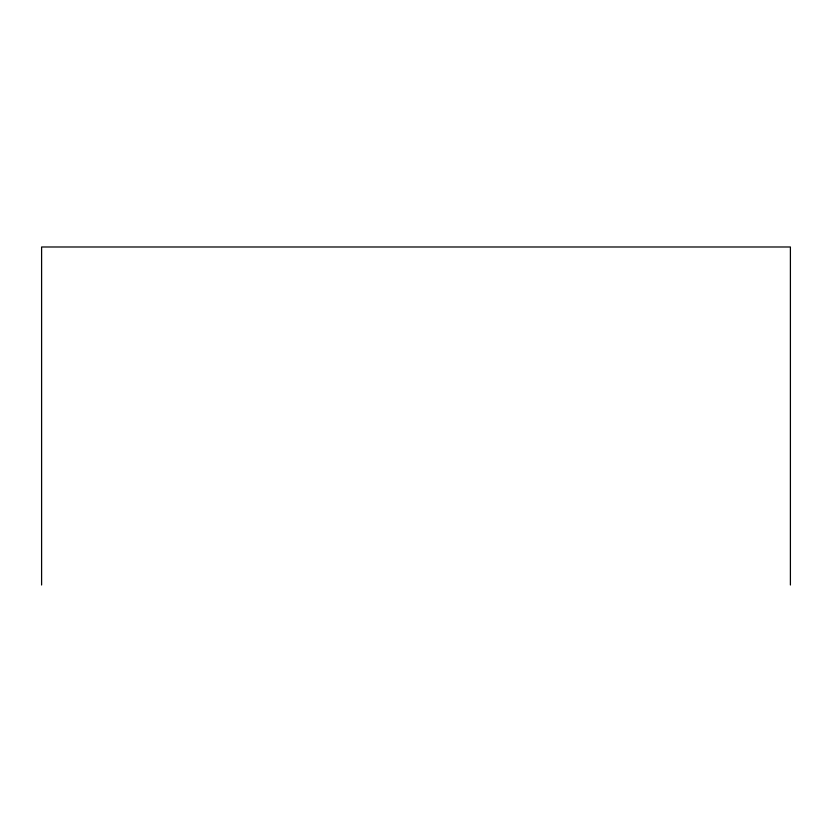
<?xml version="1.0" encoding="UTF-8"?>
<svg xmlns="http://www.w3.org/2000/svg" width="832" height="832" viewBox="0 0 832 832"><rect width="100%" height="100%" fill="white"/><g stroke="black" fill="none" stroke-linecap="round" stroke-linejoin="round"><path stroke-width="1.25" d="M790.4 585.01L790.4 246.99L41.6 246.99L41.6 585.01"/></g></svg>
